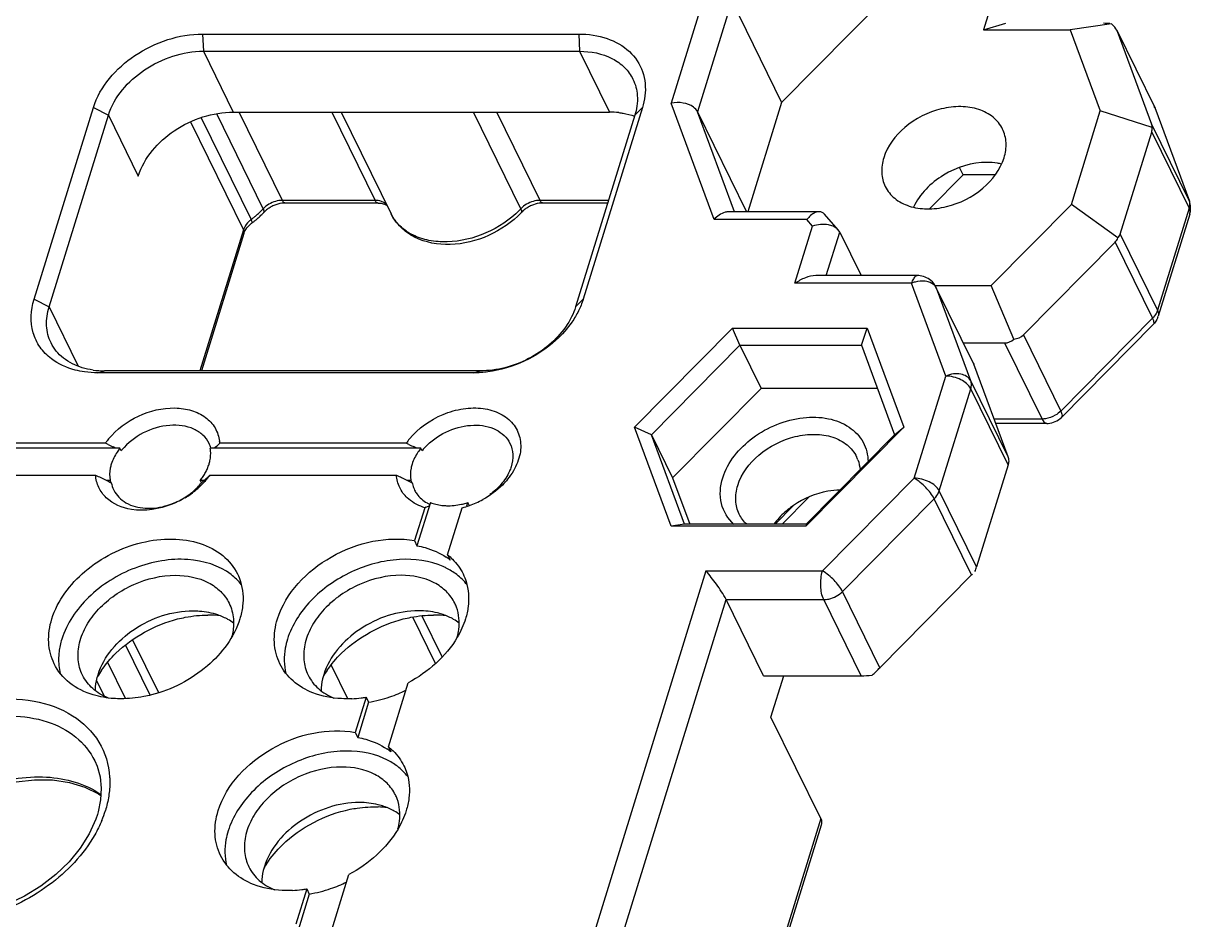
# Model space of a CAD drawing. Header units: millimetres. Extents: x 0 to 297, y 0 to 210.
# Drawn here: x 257.01 to 266.54, y 170.57 to 177.9 of the extents above; entities that cross this region are included whole.
import ezdxf

# ---------------------------------------------------------------- set-up
doc = ezdxf.new("R2010")
doc.units = ezdxf.units.MM
doc.header["$LTSCALE"] = 16.335
doc.layers.add('3_ALL_AXES', color=7, linetype='CONTINUOUS')
doc.layers.add('7_ALL_FEATURES', color=7, linetype='CONTINUOUS')

msp = doc.modelspace()

# ---------------------------------------------------------------- linework, layer by layer
at = {"layer": '3_ALL_AXES', "color": 7, "linetype": 'Continuous'}
for p, q in [((259.60049, 177.17097), (260.00874, 176.33905)), ((260.25891, 173.05521), (260.4241, 172.71859)), ((257.89826, 172.86058), (258.11033, 172.42843))]:
    msp.add_line(p, q, dxfattribs=at)
for centre, radius, start, end in [((263.69229, 173.37239), 0.70827, 124.310584, 127.640659), ((260.19218, 172.91537), 0.59364, 63.429159, 66.052636), ((260.21715, 173.0056), 0.34637, 20.307006, 26.174518), ((258.46527, 172.66115), 0.42235, 52.62403, 59.98634), ((260.3074, 172.66115), 0.42235, 52.62403, 59.98634), ((259.70805, 171.34872), 0.59364, 63.429159, 66.052636), ((259.73302, 171.43895), 0.34637, 20.307006, 26.174518), ((259.87325, 170.65876), 0.83616, 82.949894, 87.914349), ((259.82326, 171.0945), 0.42235, 52.62403, 59.98634), ((259.67421, 170.57833), 0.81816, 146.392489, 149.555553)]:
    msp.add_arc(centre, radius, start, end, dxfattribs=at)
for points, knots in [([(265.00012, 177.03296), (264.98202, 177.06985), (264.92593, 177.13851), (264.80336, 177.20117), (264.6555, 177.22273), (264.44117, 177.19595), (264.19612, 177.07328), (264.05986, 176.89432), (264.0301, 176.79801)], [0, 0, 0, 0, 0.1026322, 0.2135282, 0.3365409, 0.470446, 0.7481745, 1, 1, 1, 1]), ([(265.01256, 176.79801), (265.02476, 176.83748), (265.03693, 176.91832), (265.0171, 176.99834), (265.00012, 177.03296)], [0, 0, 0, 0, 0.5172272, 1, 1, 1, 1]), ([(264.0301, 176.79801), (264.0179, 176.75854), (264.00573, 176.6777), (264.02556, 176.59767), (264.04254, 176.56305)], [0, 0, 0, 0, 0.5172272, 1, 1, 1, 1]), ([(264.04254, 176.56305), (264.06063, 176.52617), (264.11673, 176.4575), (264.2393, 176.39485), (264.38716, 176.37329), (264.60149, 176.40006), (264.84654, 176.52274), (264.9828, 176.7017), (265.01256, 176.79801)], [0, 0, 0, 0, 0.1026322, 0.2135282, 0.3365409, 0.470446, 0.7481745, 1, 1, 1, 1]), ([(263.67094, 174.08235), (263.63849, 174.08173), (263.50515, 174.0682), (263.37668, 174.01451), (263.29305, 173.95742)], [0, 0, 0, 0, 0.2427356, 1, 1, 1, 1]), ([(263.25974, 173.93324), (263.24745, 173.92376), (263.20083, 173.88523), (263.15932, 173.84036), (263.13296, 173.80396)], [0, 0, 0, 0, 0.2568065, 1, 1, 1, 1]), ([(257.23851, 173.03046), (257.28501, 173.18093), (257.49792, 173.46056), (257.88079, 173.65226), (258.21569, 173.69412), (258.44672, 173.66042), (258.63828, 173.56255), (258.72589, 173.45521), (258.75417, 173.39758)], [0, 0, 0, 0, 0.2518058, 0.5295383, 0.6634467, 0.7864616, 0.8973577, 1, 1, 1, 1]), ([(258.70176, 173.3928), (258.60276, 173.46842), (258.40136, 173.52813), (258.13087, 173.51178), (257.91478, 173.45293), (257.71168, 173.35092), (257.48549, 173.17541), (257.35972, 172.99371), (257.31986, 172.8647)], [0, 0, 0, 0, 0.2239052, 0.3517985, 0.4863583, 0.623162, 0.757313, 1, 1, 1, 1]), ([(260.43313, 173.45791), (260.32328, 173.50672), (260.0588, 173.54072), (259.67443, 173.4348), (259.34511, 173.20668), (259.19807, 172.9815), (259.16198, 172.8647)], [0, 0, 0, 0, 0.234148, 0.4971783, 0.7618829, 1, 1, 1, 1]), ([(257.48893, 172.57101), (257.46967, 172.61021), (257.44562, 172.69952), (257.45933, 172.84186), (257.51862, 172.98373), (257.65408, 173.16334), (257.89806, 173.33163), (258.13276, 173.38692), (258.24879, 173.38692)], [0, 0, 0, 0, 0.1017788, 0.2097309, 0.3275175, 0.4555166, 0.7296526, 1, 1, 1, 1]), ([(258.24879, 173.38692), (258.34055, 173.38692), (258.47811, 173.3609), (258.62033, 173.26001), (258.66859, 173.19356), (258.68588, 173.15839)], [0, 0, 0, 0, 0.5332389, 0.7722667, 1, 1, 1, 1]), ([(258.75417, 173.39758), (258.76385, 173.37787), (258.79735, 173.29435), (258.80393, 173.2011), (258.79582, 173.13381)], [0, 0, 0, 0, 0.2447347, 1, 1, 1, 1]), ([(260.09091, 173.38692), (259.97488, 173.38692), (259.74018, 173.33163), (259.49621, 173.16334), (259.36074, 172.98373), (259.30146, 172.84186), (259.28774, 172.69952), (259.31179, 172.61021), (259.33106, 172.57101)], [0, 0, 0, 0, 0.2703474, 0.5444834, 0.6724825, 0.7902691, 0.8982212, 1, 1, 1, 1]), ([(260.528, 173.15839), (260.51072, 173.19356), (260.46245, 173.26001), (260.32024, 173.3609), (260.18267, 173.38692), (260.09091, 173.38692)], [0, 0, 0, 0, 0.2277333, 0.4667611, 1, 1, 1, 1]), ([(257.61575, 172.57462), (257.6622, 172.72493), (257.89591, 172.98958), (258.22275, 173.09683), (258.39114, 173.09683)], [0, 0, 0, 0, 0.4830228, 1, 1, 1, 1]), ([(258.39114, 173.09683), (258.40873, 173.09683), (258.47642, 173.09431), (258.54396, 173.08156), (258.59142, 173.06534)], [0, 0, 0, 0, 0.2596445, 1, 1, 1, 1]), ([(260.23326, 173.09683), (260.06488, 173.09683), (259.73803, 172.98958), (259.50432, 172.72493), (259.45787, 172.57462)], [0, 0, 0, 0, 0.5169772, 1, 1, 1, 1]), ([(260.43354, 173.06534), (260.41812, 173.07061), (260.35298, 173.08949), (260.28471, 173.09683), (260.23326, 173.09683)], [0, 0, 0, 0, 0.2405947, 1, 1, 1, 1]), ([(260.54828, 172.88099), (260.554, 172.90197), (260.57059, 172.98264), (260.56303, 173.06896), (260.54199, 173.12581)], [0, 0, 0, 0, 0.2640156, 1, 1, 1, 1]), ([(257.25795, 172.66334), (257.23141, 172.71742), (257.2004, 172.84246), (257.21945, 172.96877), (257.23851, 173.03046)], [0, 0, 0, 0, 0.4826445, 1, 1, 1, 1]), ([(258.77361, 173.03046), (258.72771, 172.88193), (258.51909, 172.60518), (258.21773, 172.45198), (258.0514, 172.40964)], [0, 0, 0, 0, 0.4752822, 1, 1, 1, 1]), ([(258.7209, 173.03037), (258.72193, 173.01825), (258.72379, 172.96812), (258.71618, 172.91781), (258.70621, 172.88119)], [0, 0, 0, 0, 0.242712, 1, 1, 1, 1]), ([(259.16198, 172.8647), (259.15465, 172.84099), (259.13204, 172.74932), (259.13291, 172.65108), (259.14993, 172.58359)], [0, 0, 0, 0, 0.2628403, 1, 1, 1, 1]), ([(257.29765, 172.76136), (257.29583, 172.74631), (257.29118, 172.68758), (257.29682, 172.62792), (257.30734, 172.58546)], [0, 0, 0, 0, 0.2572876, 1, 1, 1, 1]), ([(257.57703, 172.40964), (257.50784, 172.43054), (257.37943, 172.49257), (257.28728, 172.60357), (257.25795, 172.66334)], [0, 0, 0, 0, 0.5204977, 1, 1, 1, 1]), ([(257.70066, 172.38329), (257.65469, 172.40177), (257.57002, 172.45131), (257.50941, 172.52936), (257.48893, 172.57101)], [0, 0, 0, 0, 0.5163089, 1, 1, 1, 1]), ([(257.59488, 172.44361), (257.59492, 172.45439), (257.59687, 172.49868), (257.60584, 172.54257), (257.61575, 172.57462)], [0, 0, 0, 0, 0.2430927, 1, 1, 1, 1]), ([(259.33106, 172.57101), (259.35141, 172.52961), (259.41151, 172.45201), (259.49546, 172.40252), (259.54105, 172.38399)], [0, 0, 0, 0, 0.4838609, 1, 1, 1, 1]), ([(259.45787, 172.57462), (259.45449, 172.5637), (259.44282, 172.52095), (259.43713, 172.47649), (259.437, 172.44361)], [0, 0, 0, 0, 0.2579413, 1, 1, 1, 1]), ([(257.80434, 172.37769), (257.78447, 172.37769), (257.70784, 172.38024), (257.63139, 172.39322), (257.57703, 172.40964)], [0, 0, 0, 0, 0.259256, 1, 1, 1, 1]), ([(258.0514, 172.40964), (258.03078, 172.40439), (257.94962, 172.38626), (257.86622, 172.37769), (257.80434, 172.37769)], [0, 0, 0, 0, 0.2558791, 1, 1, 1, 1]), ([(259.949, 171.89125), (259.83915, 171.94006), (259.57467, 171.97407), (259.1903, 171.86814), (258.86097, 171.64002), (258.71394, 171.41484), (258.67785, 171.29805)], [0, 0, 0, 0, 0.234148, 0.4971783, 0.7618829, 1, 1, 1, 1]), ([(259.60677, 171.82026), (259.49075, 171.82026), (259.25605, 171.76497), (259.01207, 171.59668), (258.8766, 171.41707), (258.81732, 171.27521), (258.80361, 171.13287), (258.82766, 171.04356), (258.84692, 171.00436)], [0, 0, 0, 0, 0.2703474, 0.5444834, 0.6724825, 0.7902691, 0.8982212, 1, 1, 1, 1]), ([(260.04387, 171.59173), (260.02658, 171.6269), (259.97832, 171.69336), (259.8361, 171.79425), (259.69854, 171.82026), (259.60677, 171.82026)], [0, 0, 0, 0, 0.2277333, 0.4667611, 1, 1, 1, 1]), ([(260.06415, 171.31434), (260.06987, 171.33532), (260.08646, 171.41598), (260.07889, 171.5023), (260.05786, 171.55915)], [0, 0, 0, 0, 0.2640156, 1, 1, 1, 1]), ([(259.74913, 171.53018), (259.58074, 171.53018), (259.2539, 171.42293), (259.02019, 171.15827), (258.97374, 171.00796)], [0, 0, 0, 0, 0.5169772, 1, 1, 1, 1]), ([(258.99281, 171.03118), (259.02948, 171.08638), (259.20802, 171.2971), (259.47008, 171.433), (259.6745, 171.47463)], [0, 0, 0, 0, 0.241098, 1, 1, 1, 1]), ([(259.6745, 171.47463), (259.69377, 171.47855), (259.7694, 171.49179), (259.84661, 171.49648), (259.90368, 171.49437)], [0, 0, 0, 0, 0.2561821, 1, 1, 1, 1]), ([(259.94941, 171.49869), (259.93398, 171.50396), (259.86885, 171.52283), (259.80058, 171.53018), (259.74913, 171.53018)], [0, 0, 0, 0, 0.2405947, 1, 1, 1, 1]), ([(258.67785, 171.29805), (258.67052, 171.27433), (258.6479, 171.18267), (258.64878, 171.08443), (258.6658, 171.01693)], [0, 0, 0, 0, 0.2628403, 1, 1, 1, 1]), ([(258.84692, 171.00436), (258.86727, 170.96296), (258.92738, 170.88536), (259.01132, 170.83586), (259.05691, 170.81734)], [0, 0, 0, 0, 0.4838609, 1, 1, 1, 1]), ([(258.97374, 171.00796), (258.97036, 170.99704), (258.95869, 170.9543), (258.953, 170.90984), (258.95287, 170.87696)], [0, 0, 0, 0, 0.2579413, 1, 1, 1, 1])]:
    msp.add_open_spline(points, degree=3, knots=knots, dxfattribs=at)
for points in [[(260.54388, 173.3928), (260.51701, 173.41333), (260.48795, 173.43118), (260.45771, 173.44631)], [(258.7861, 173.31013), (258.76172, 173.34104), (258.73304, 173.36891), (258.70176, 173.3928)], [(260.62874, 173.30948), (260.60424, 173.34065), (260.57538, 173.36874), (260.54388, 173.3928)], [(258.68588, 173.15839), (258.7054, 173.11868), (258.71718, 173.07445), (258.7209, 173.03037)], [(258.59142, 173.06534), (258.62088, 173.05527), (258.64959, 173.04247), (258.67654, 173.02687)], [(258.79582, 173.13381), (258.79161, 173.09882), (258.78402, 173.06413), (258.77361, 173.03046)], [(260.51866, 173.02687), (260.49171, 173.04247), (260.463, 173.05527), (260.43354, 173.06534)], [(257.31986, 172.8647), (257.30945, 172.83104), (257.30186, 172.79634), (257.29765, 172.76136)], [(260.05975, 171.82615), (260.03288, 171.84667), (260.00382, 171.86453), (259.97358, 171.87966)], [(260.14461, 171.74283), (260.12011, 171.77399), (260.09125, 171.80209), (260.05975, 171.82615)], [(260.03453, 171.46021), (260.00758, 171.47581), (259.97887, 171.48862), (259.94941, 171.49869)]]:
    msp.add_open_spline(points, degree=3, dxfattribs=at)
at = {"layer": '7_ALL_FEATURES', "color": 7, "linetype": 'Continuous'}
for p, q in [((262.59526, 178.21766), (262.29413, 177.24319)), ((264.96512, 178.23411), (264.84408, 177.84244)), ((262.7888, 178.07908), (262.50929, 177.17457)), ((262.7888, 178.07908), (263.19552, 177.25026)), ((263.19552, 177.25026), (264.03848, 178.10355)), ((264.84408, 177.84244), (265.02645, 177.89635)), ((264.84408, 177.84244), (265.55312, 177.84244)), ((265.88865, 177.89274), (265.55312, 177.84244)), ((265.55312, 177.84244), (265.79801, 177.1803)), ((265.93689, 177.83107), (265.93325, 177.8395)), ((265.93326, 177.8395), (266.24193, 177.20946)), ((265.93689, 177.83107), (266.21712, 177.07335)), ((258.4695, 177.80876), (261.5397, 177.80876)), ((258.4695, 177.80876), (258.4758, 177.66826)), ((261.5397, 177.80876), (261.546, 177.66826)), ((258.4758, 177.66826), (261.546, 177.66826)), ((258.4758, 177.66826), (258.71983, 177.17097)), ((261.546, 177.66826), (261.79004, 177.17097)), ((257.09364, 175.64155), (257.57777, 177.20821)), ((257.57777, 177.20821), (257.70038, 177.14604)), ((258.96512, 176.38208), (258.58443, 177.15786)), ((258.71983, 177.17097), (261.79004, 177.17097)), ((259.12077, 176.44997), (258.76696, 177.17097)), ((259.52358, 177.17097), (259.8774, 176.44997)), ((261.06845, 176.38208), (260.68131, 177.17097)), ((261.22409, 176.44997), (260.87028, 177.17097)), ((262.06027, 177.20821), (261.57613, 175.64155)), ((262.06027, 177.20821), (261.99866, 177.14604)), ((262.64506, 176.29432), (262.29413, 177.24319)), ((262.50929, 177.17457), (262.9103, 176.35739)), ((262.81152, 176.35739), (262.50929, 177.17457)), ((263.19552, 177.25026), (262.9196, 176.35739)), ((265.56173, 176.41572), (265.79801, 177.1803)), ((266.221, 177.0454), (265.79801, 177.1803)), ((266.23844, 177.21761), (266.24513, 177.202)), ((266.24193, 177.20946), (266.52537, 176.44428)), ((257.21625, 175.57939), (257.70038, 177.14604)), ((257.70038, 177.14604), (257.94441, 176.64876)), ((258.36974, 177.09064), (258.80263, 176.2085)), ((258.45731, 177.12554), (258.86569, 176.29335)), ((261.99866, 177.14604), (261.51453, 175.57939)), ((266.21712, 177.07335), (266.52217, 176.45174)), ((265.95963, 176.17353), (266.21752, 177.00808)), ((266.21752, 177.00808), (266.52256, 176.38647)), ((264.67799, 176.65886), (264.64926, 176.71741)), ((264.67799, 176.65886), (264.40369, 176.38119)), ((264.94111, 176.65886), (264.67799, 176.65886)), ((259.8774, 176.44997), (259.12077, 176.44997)), ((259.9016, 176.42831), (259.14498, 176.42831)), ((261.78356, 176.44997), (261.22409, 176.44997)), ((261.77687, 176.42831), (261.2483, 176.42831)), ((265.56173, 176.41572), (264.90761, 175.75357)), ((265.94222, 176.14327), (265.56173, 176.41572)), ((266.52217, 176.45174), (266.52537, 176.44428)), ((263.50353, 176.35739), (262.76532, 176.35739)), ((263.65916, 176.20817), (263.54704, 176.33753)), ((266.52256, 176.38647), (266.26467, 175.55192)), ((266.52829, 176.33726), (266.27039, 175.50272)), ((258.80263, 176.2085), (258.44684, 175.05717)), ((263.40288, 176.29432), (262.64506, 176.29432)), ((263.30509, 175.77211), (263.44976, 176.24025)), ((263.44976, 176.24025), (263.40288, 176.29432)), ((263.67082, 176.19072), (263.65916, 176.20816)), ((258.80607, 176.17897), (258.4594, 175.05717)), ((263.56094, 175.83517), (263.67082, 176.19072)), ((263.67082, 176.19072), (263.8453, 175.83517)), ((265.95963, 176.17353), (266.26467, 175.55192)), ((265.91889, 176.10826), (265.17034, 175.35054)), ((265.91889, 176.10826), (266.22393, 175.48665)), ((264.3071, 175.83517), (263.47618, 175.83517)), ((264.3071, 175.83517), (264.30675, 175.83517)), ((264.25626, 175.77211), (263.30509, 175.77211)), ((264.5365, 175.01439), (264.25626, 175.77211)), ((264.45672, 175.75357), (264.90761, 175.75357)), ((264.76526, 175.11217), (264.45672, 175.74193)), ((264.46022, 175.73378), (264.45672, 175.74193)), ((264.74046, 174.97606), (264.46022, 175.73378)), ((265.09258, 175.31663), (264.90761, 175.75357)), ((257.09364, 175.64155), (257.21625, 175.57939)), ((261.57613, 175.64155), (261.51453, 175.57939)), ((257.21625, 175.57939), (257.45345, 175.09602)), ((266.22393, 175.48665), (265.47539, 174.72893)), ((261.9965, 174.59712), (262.79614, 175.40655)), ((262.79614, 175.40655), (263.89514, 175.40655)), ((262.85561, 175.26606), (262.79614, 175.40655)), ((263.84826, 175.26606), (263.89514, 175.40655)), ((263.89514, 175.40655), (264.1945, 174.59712)), ((265.17034, 175.35054), (265.47539, 174.72893)), ((266.22972, 175.43479), (265.48118, 174.67707)), ((262.13336, 174.53496), (262.85561, 175.26606)), ((262.85561, 175.26606), (263.84826, 175.26606)), ((262.85561, 175.26606), (263.02847, 174.91381)), ((263.84826, 175.26606), (264.11865, 174.53496)), ((264.68082, 175.28526), (265.01723, 175.28526)), ((265.01723, 175.28526), (265.32227, 174.66365)), ((264.7619, 175.12003), (264.76526, 175.11217)), ((265.0455, 174.35445), (264.76526, 175.11217)), ((257.6142, 175.041), (257.66891, 175.05717)), ((260.6844, 175.041), (257.6142, 175.041)), ((260.73911, 175.05717), (257.66891, 175.05717)), ((260.6844, 175.041), (260.73911, 175.05717)), ((264.27861, 174.17984), (264.5365, 175.01439)), ((265.0455, 174.35445), (264.74046, 174.97606)), ((263.02847, 174.91381), (262.30622, 174.18271)), ((263.97853, 174.91381), (263.02847, 174.91381)), ((264.48296, 174.07624), (264.74085, 174.91079)), ((265.04589, 174.28918), (264.74085, 174.91079)), ((262.13336, 174.53496), (261.9965, 174.59712)), ((262.29586, 173.78768), (261.9965, 174.59712)), ((264.1945, 174.59712), (263.39487, 173.78768)), ((264.11865, 174.53496), (264.1945, 174.59712)), ((265.32227, 174.66365), (264.93114, 174.66365)), ((265.36261, 174.62754), (264.9445, 174.62754)), ((262.13336, 174.53496), (262.30622, 174.18271)), ((262.40375, 173.80385), (262.13336, 174.53496)), ((264.11865, 174.53496), (263.3964, 173.80385)), ((257.79474, 174.42512), (253.61927, 174.42512)), ((257.6762, 174.46656), (253.69714, 174.46656)), ((257.6981, 174.4559), (257.6762, 174.46656)), ((257.7617, 174.42512), (257.74085, 174.43518)), ((257.80491, 174.40441), (257.79474, 174.42512)), ((260.25091, 174.42512), (258.53159, 174.42512)), ((260.13236, 174.46656), (258.60946, 174.46656)), ((260.1542, 174.45593), (260.13236, 174.46656)), ((260.21785, 174.42512), (260.19694, 174.43521)), ((260.26107, 174.4044), (260.25091, 174.42512)), ((253.61645, 174.20545), (257.59551, 174.20545)), ((258.51734, 174.19479), (258.52877, 174.20545)), ((258.52877, 174.20545), (260.05167, 174.20545)), ((265.04589, 174.28918), (264.788, 173.45463)), ((257.68099, 174.16401), (257.71405, 174.16401)), ((257.72422, 174.14329), (257.71405, 174.16401)), ((258.4509, 174.16401), (258.48395, 174.16401)), ((258.46107, 174.1433), (258.4509, 174.16401)), ((258.47817, 174.15875), (258.48395, 174.16401)), ((260.13717, 174.16401), (260.17022, 174.16401)), ((260.18038, 174.14329), (260.17022, 174.16401)), ((262.30622, 174.18271), (262.44633, 173.80385)), ((263.53006, 173.42213), (264.27861, 174.17984)), ((263.42105, 174.02713), (263.20047, 173.80385)), ((264.788, 173.45463), (264.48296, 174.07624)), ((260.2825, 173.93916), (260.19934, 173.67005)), ((260.32865, 173.98124), (260.21968, 173.62861)), ((260.29201, 173.94263), (260.2825, 173.93916)), ((260.47009, 173.55268), (260.58952, 173.93916)), ((260.62698, 173.95312), (260.63567, 173.98124)), ((260.64584, 173.96052), (260.63567, 173.98124)), ((263.29397, 173.95622), (263.14344, 173.80385)), ((263.69368, 173.25325), (264.44222, 174.01097)), ((264.74726, 173.38936), (264.44222, 174.01097)), ((262.40375, 173.80385), (262.29586, 173.78768)), ((263.39487, 173.78768), (262.29586, 173.78768)), ((263.3964, 173.80385), (262.40375, 173.80385)), ((263.3964, 173.80385), (263.39487, 173.78768)), ((260.19934, 173.67005), (260.21968, 173.62861)), ((260.47009, 173.55268), (260.49043, 173.51124)), ((262.57889, 173.42213), (261.46596, 169.82068)), ((262.57889, 173.42213), (263.53006, 173.42213)), ((263.99872, 172.63164), (264.74726, 173.38936)), ((263.99872, 172.63164), (263.69368, 173.25325)), ((261.6536, 169.663), (262.7429, 173.18797)), ((262.7429, 173.18797), (263.54056, 173.18797)), ((263.04794, 172.56636), (262.7429, 173.18797)), ((263.8456, 172.56636), (263.54056, 173.18797)), ((260.3714, 172.66658), (260.18591, 173.04457)), ((258.04219, 172.40788), (257.84128, 172.81729)), ((257.84032, 172.38009), (257.69532, 172.67556)), ((259.51807, 172.65128), (259.65155, 172.37928)), ((257.66525, 172.40148), (257.6053, 172.52364)), ((259.98596, 171.98603), (260.14734, 172.50824)), ((263.04794, 172.56636), (263.8456, 172.56636)), ((263.10928, 172.2286), (263.21365, 172.56636)), ((259.80405, 172.39088), (259.71521, 172.10339)), ((259.82439, 172.34944), (259.73555, 172.06195)), ((259.80405, 172.39088), (259.82439, 172.34944)), ((263.516, 171.39979), (263.10928, 172.2286)), ((259.71521, 172.10339), (259.73555, 172.06195)), ((259.98596, 171.98603), (260.0063, 171.94459)), ((257.58895, 171.87156), (257.58925, 171.87095)), ((257.63697, 171.55149), (257.61678, 171.45294)), ((257.61936, 171.60203), (257.63896, 171.58745)), ((257.61678, 171.45294), (257.6104, 171.43117)), ((257.61039, 171.43111), (257.59837, 171.39526)), ((263.516, 171.39979), (262.61879, 168.49643)), ((263.51972, 171.34409), (262.63972, 168.49643)), ((259.50183, 170.41937), (259.66321, 170.94159)), ((259.31992, 170.82422), (259.23108, 170.53674)), ((259.34025, 170.78278), (259.25141, 170.4953)), ((259.31992, 170.82422), (259.34025, 170.78278))]:
    msp.add_line(p, q, dxfattribs=at)
for points in [[(257.58925, 171.87095), (257.60843, 171.82648), (257.63272, 171.73954), (257.64228, 171.64746), (257.63697, 171.55149)], [(255.90889, 170.91207), (255.96356, 171.03326), (256.03842, 171.15171), (256.13184, 171.26467), (256.24176, 171.36956), (256.36579, 171.46402), (256.50127, 171.54596), (256.6453, 171.61356), (256.79483, 171.66529), (256.94662, 171.69996), (257.09734, 171.71669), (257.24345, 171.715), (257.38153, 171.69486), (257.50792, 171.6568), (257.61936, 171.60203)], [(257.59837, 171.39526), (257.54462, 171.27534), (257.47107, 171.15803), (257.37926, 171.04599), (257.2712, 170.94175), (257.14918, 170.8476), (257.01579, 170.7656), (256.8738, 170.69752), (256.72619, 170.64488), (256.57608, 170.60885), (256.42671, 170.59031), (256.28147, 170.58977), (256.14366, 170.60729), (256.01681, 170.64244), (255.9041, 170.69417), (255.80797, 170.76111), (255.73043, 170.84154), (255.67383, 170.93165)]]:
    msp.add_lwpolyline(points, dxfattribs=at)
for centre, radius, start, end in [((261.79062, 176.48687), 0.6841, 83.465544, 90.048902), ((264.88361, 176.28268), 0.47667, 76.902992, 81.084251), ((259.15762, 176.16206), 0.26768, 113.497421, 120.935779), ((261.26095, 176.16206), 0.26768, 113.497421, 120.935779), ((266.40606, 176.42255), 0.12196, 342.793528, 348.315684), ((266.36857, 176.38656), 0.16716, 342.826067, 20.224579), ((258.33744, 176.9878), 0.87253, 307.259331, 308.73984), ((258.34525, 176.97808), 0.86006, 308.739421, 310.234087), ((258.36961, 176.95007), 0.82295, 310.198762, 316.355275), ((258.38096, 176.91233), 0.81272, 310.231084, 313.272256), ((258.39937, 176.8928), 0.78587, 313.271166, 316.387254), ((259.12979, 176.19667), 0.22314, 131.584925, 136.341075), ((259.14495, 176.17983), 0.2458, 128.444934, 131.622611), ((259.15364, 176.16885), 0.2598, 120.951642, 128.440089), ((260.49785, 176.92557), 0.78801, 315.030264, 316.394074), ((261.23311, 176.19667), 0.22314, 131.584925, 136.341075), ((261.24827, 176.17983), 0.2458, 128.444934, 131.622611), ((261.25696, 176.16885), 0.2598, 120.951642, 128.440089), ((266.4754, 176.35357), 0.05534, 342.860907, 352.911897), ((259.01889, 176.07138), 0.24279, 127.239661, 132.330352), ((258.36123, 176.93607), 0.84358, 307.260412, 308.124389), ((258.36413, 176.93237), 0.83888, 308.124579, 308.742687), ((258.36904, 176.92628), 0.83106, 308.741205, 310.236932), ((264.30688, 175.66551), 0.16962, 87.067148, 90.0445), ((264.35061, 175.55097), 0.24042, 105.322816, 113.085055), ((266.08548, 175.62349), 0.19466, 315.332687, 319.37619), ((266.11085, 175.55205), 0.167, 339.315723, 342.827966), ((257.6681, 175.73334), 0.67617, 262.077284, 270.0689), ((265.3625, 174.79579), 0.16824, 270.030591, 272.979684), ((258.15106, 174.13477), 0.57931, 140.832647, 142.900215), ((260.60751, 174.13463), 0.57963, 140.884571, 142.942455), ((258.12994, 174.15071), 0.55285, 142.898196, 145.158404), ((266.5125, 192.58551), 20.15878, 244.071518, 244.206537), ((258.17397, 174.10952), 0.4724, 140.379283, 141.374794), ((258.31748, 174.36445), 0.22777, 15.629981, 26.119751), ((258.29256, 174.38197), 0.24289, 5.107854, 10.233001), ((255.19095, 178.11792), 5.00187, 312.414547, 313.113683), ((258.3111, 174.44337), 0.29926, 4.444386, 7.465446), ((260.58697, 174.15012), 0.55389, 142.94073, 145.158933), ((268.44137, 191.49495), 18.94744, 244.063379, 244.207015), ((260.65354, 174.08995), 0.5029, 134.198276, 141.297818), ((263.5576, 174.23262), 0.27907, 20.282924, 26.124974), ((265.86368, 191.15147), 18.85551, 243.991677, 244.280339), ((258.12385, 174.42963), 0.42118, 326.147847, 331.254962), ((258.15618, 174.41187), 0.38429, 331.258046, 336.764226), ((258.18927, 174.39773), 0.34831, 336.753713, 342.771004), ((268.31987, 191.15389), 18.85769, 243.994847, 244.283508), ((263.5851, 186.42492), 13.60839, 244.287384, 244.489237), ((257.95168, 174.18445), 0.23115, 190.257635, 206.04796), ((257.98887, 174.59596), 0.66699, 308.601752, 316.387894), ((258.09313, 174.45014), 0.45812, 321.348693, 326.156963), ((256.099, 176.7752), 3.53642, 311.907159, 312.280535), ((255.16032, 177.80311), 4.92844, 312.405817, 312.933758), ((266.04302, 186.4283), 13.61219, 244.286893, 244.488618), ((260.40886, 174.18457), 0.23217, 190.239415, 200.376533), ((257.95959, 174.63275), 0.71402, 301.018876, 308.595985), ((260.40441, 174.18305), 0.22747, 200.408611, 206.105929), ((259.61213, 175.79576), 1.97391, 290.147178, 291.013757), ((260.44871, 174.23932), 0.29965, 240.555005, 244.964756), ((260.46815, 174.3513), 0.39586, 256.262746, 263.372635), ((260.46266, 174.52197), 0.56773, 282.146617, 286.157185), ((260.4122, 174.62648), 0.70983, 284.466715, 289.316376), ((260.46064, 174.52923), 0.57527, 286.149114, 287.713084), ((260.40245, 174.65493), 0.7399, 289.299897, 298.602151), ((260.17323, 173.11163), 0.5102, 51.558105, 56.044914), ((258.51368, 172.20918), 0.85245, 83.122687, 90.057312), ((260.3558, 172.20918), 0.85245, 83.122687, 90.057312), ((258.32289, 172.14097), 0.82592, 145.349444, 149.623426), ((260.16501, 172.14097), 0.82592, 145.349444, 149.623426), ((259.64597, 173.42315), 1.08843, 279.434724, 288.919472), ((259.62737, 173.48001), 1.14825, 288.877264, 295.912381), ((259.64376, 173.3529), 0.97524, 272.52774, 277.043176), ((259.63976, 173.38764), 1.01021, 277.026729, 279.359512), ((259.68909, 171.54498), 0.5102, 51.558105, 56.044914), ((256.78591, 171.73937), 0.93124, 337.58084, 342.788209), ((259.14324, 171.91336), 1.14825, 288.877264, 295.912381), ((259.15963, 171.78624), 0.97524, 272.52774, 277.043176), ((259.15563, 171.82099), 1.01021, 277.026729, 279.359512), ((259.16183, 171.85649), 1.08843, 279.434724, 288.919472)]:
    msp.add_arc(centre, radius, start, end, dxfattribs=at)
for centre, major_axis, ratio, start_param, end_param in [((265.73293, 177.8694), (0.17854, 0.014), 0.1290048, 0.6339185, 1.0246877), ((265.73293, 177.8694), (0.20538, -0.07632), 0.446952, 6.7236844, 7.1735969), ((266.01317, 177.11168), (0.20538, -0.07632), 0.446952, 0.1050135, 0.3668129), ((266.01317, 177.11168), (0.19593, -0.1221), 0.5789833, 0.1513575, 0.4131569), ((265.75527, 176.27714), (-0.16051, 0.1719), 0.6754745, -3.1143294, -2.8525301), ((265.75527, 176.27714), (0.19593, -0.1221), 0.5789833, -0.1104419, 0.1513575), ((265.00673, 175.51942), (-0.16051, 0.1719), 0.6754745, -3.6379282, -3.1143294), ((265.00673, 175.51942), (-0.01833, 0.23385), 0.6532929, -3.192769, -2.6691702), ((264.94322, 174.18557), (0.07468, 0.20097), 0.4052083, -0.7022984, -0.440499), ((264.94322, 174.18557), (0.10268, 0.16476), 0.2447473, -0.7486425, -0.4868431), ((264.68533, 173.35103), (0.10268, 0.16476), 0.2447473, -1.0104419, -0.7486425), ((264.68533, 173.35103), (0.12727, 0.11883), 0.0897637, -1.1481469, -1.0832109), ((263.93679, 172.59331), (0.12727, 0.11883), 0.0897637, -1.6717457, -1.1481469), ((263.93679, 172.59331), (0.17854, 0.014), 0.1290048, -2.1169049, -1.5933062)]:
    msp.add_ellipse(centre, major_axis=major_axis, ratio=ratio, start_param=start_param, end_param=end_param, dxfattribs=at)
for points, knots in [([(257.57777, 177.20821), (257.63119, 177.38107), (257.8364, 177.61135), (258.17654, 177.77458), (258.37349, 177.80876), (258.4695, 177.80876)], [0, 0, 0, 0, 0.4803697, 0.7450759, 1, 1, 1, 1]), ([(261.5397, 177.80876), (261.61823, 177.80876), (261.76836, 177.78789), (261.96046, 177.68099), (262.07754, 177.50659), (262.08868, 177.36951), (262.0807, 177.30324)], [0, 0, 0, 0, 0.2801917, 0.5300023, 0.7618438, 1, 1, 1, 1]), ([(257.70038, 177.14604), (257.74683, 177.29636), (257.98057, 177.56099), (258.30741, 177.66826), (258.4758, 177.66826)], [0, 0, 0, 0, 0.4830204, 1, 1, 1, 1]), ([(261.546, 177.66826), (261.63776, 177.66826), (261.77535, 177.64227), (261.91751, 177.54133), (261.96585, 177.47492), (261.98311, 177.43974)], [0, 0, 0, 0, 0.5332207, 0.7722679, 1, 1, 1, 1]), ([(257.94441, 176.64876), (257.99086, 176.79907), (258.16928, 176.99936), (258.46509, 177.14124), (258.63635, 177.17097), (258.71983, 177.17097)], [0, 0, 0, 0, 0.4803701, 0.7450909, 1, 1, 1, 1]), ([(261.86847, 177.16653), (261.87965, 177.16524), (261.92299, 177.1591), (261.9657, 177.14829), (261.99633, 177.13738)], [0, 0, 0, 0, 0.2572239, 1, 1, 1, 1]), ([(262.50929, 177.17457), (262.50198, 177.18945), (262.46843, 177.2248), (262.39061, 177.25145), (262.32627, 177.25003), (262.29413, 177.24319)], [0, 0, 0, 0, 0.2083844, 0.5868857, 1, 1, 1, 1]), ([(264.87413, 176.75992), (264.75023, 176.75992), (264.50655, 176.68534), (264.32373, 176.50299), (264.2741, 176.39499)], [0, 0, 0, 0, 0.5103771, 1, 1, 1, 1]), ([(259.14498, 176.42829), (259.14276, 176.42829), (259.13152, 176.43108), (259.12472, 176.44192), (259.12077, 176.44997)], [0, 0, 0, 0, 0.1983533, 1, 1, 1, 1]), ([(259.9016, 176.42829), (259.89939, 176.42829), (259.88814, 176.43108), (259.88135, 176.44192), (259.8774, 176.44997)], [0, 0, 0, 0, 0.1983533, 1, 1, 1, 1]), ([(259.9016, 176.42831), (259.90551, 176.42831), (259.91972, 176.42784), (259.93391, 176.42566), (259.94382, 176.42283)], [0, 0, 0, 0, 0.274855, 1, 1, 1, 1]), ([(259.96802, 176.41813), (259.96392, 176.42205), (259.94505, 176.43707), (259.9213, 176.4452), (259.90316, 176.44802)], [0, 0, 0, 0, 0.2358284, 1, 1, 1, 1]), ([(259.94382, 176.42283), (259.94736, 176.42181), (259.9589, 176.41791), (259.96987, 176.41187), (259.97626, 176.40623)], [0, 0, 0, 0, 0.3016677, 1, 1, 1, 1]), ([(261.2483, 176.42829), (261.24608, 176.42829), (261.23484, 176.43108), (261.22804, 176.44192), (261.22409, 176.44997)], [0, 0, 0, 0, 0.1983533, 1, 1, 1, 1]), ([(258.96836, 176.35071), (258.96969, 176.3521), (258.97445, 176.36252), (258.96908, 176.37402), (258.96512, 176.38208)], [0, 0, 0, 0, 0.1762726, 1, 1, 1, 1]), ([(261.07168, 176.35072), (260.99668, 176.27197), (260.8132, 176.14562), (260.5014, 176.06729), (260.24114, 176.1128), (260.08349, 176.22329), (260.02857, 176.29864), (260.00874, 176.33905)], [0, 0, 0, 0, 0.2677373, 0.533077, 0.7755988, 0.8891755, 1, 1, 1, 1]), ([(261.05535, 176.36866), (260.97778, 176.291), (260.79196, 176.16695), (260.52509, 176.10163), (260.31955, 176.1164), (260.18575, 176.15974), (260.07715, 176.23395), (260.02666, 176.30265), (260.00876, 176.33906)], [0, 0, 0, 0, 0.2761118, 0.5482086, 0.6742046, 0.7905106, 0.8979185, 1, 1, 1, 1]), ([(261.07169, 176.35071), (261.07301, 176.3521), (261.07777, 176.36252), (261.0724, 176.37402), (261.06845, 176.38208)], [0, 0, 0, 0, 0.1762726, 1, 1, 1, 1]), ([(262.76532, 176.35738), (262.75533, 176.35739), (262.70942, 176.34933), (262.67034, 176.31991), (262.64506, 176.29432)], [0, 0, 0, 0, 0.2173349, 1, 1, 1, 1]), ([(263.49383, 176.3567), (263.48593, 176.3556), (263.44984, 176.34449), (263.42113, 176.31725), (263.40288, 176.29432)], [0, 0, 0, 0, 0.2140654, 1, 1, 1, 1]), ([(258.80606, 176.17897), (258.80818, 176.18596), (258.80761, 176.19677), (258.80383, 176.20605), (258.80263, 176.2085)], [0, 0, 0, 0, 0.7278014, 1, 1, 1, 1]), ([(258.80607, 176.17897), (258.80785, 176.18475), (258.81893, 176.21193), (258.83825, 176.23524), (258.8554, 176.25087)], [0, 0, 0, 0, 0.2067119, 1, 1, 1, 1]), ([(258.86569, 176.29335), (258.85936, 176.28853), (258.83638, 176.269), (258.81754, 176.24413), (258.80845, 176.22386)], [0, 0, 0, 0, 0.263621, 1, 1, 1, 1]), ([(258.87198, 176.26466), (258.87453, 176.2666), (258.8725, 176.27929), (258.8687, 176.28722), (258.86569, 176.29335)], [0, 0, 0, 0, 0.3196014, 1, 1, 1, 1]), ([(263.6169, 176.23789), (263.60477, 176.24316), (263.55025, 176.25901), (263.49089, 176.25332), (263.44976, 176.24025)], [0, 0, 0, 0, 0.2346027, 1, 1, 1, 1]), ([(263.65913, 176.20816), (263.65646, 176.21124), (263.64425, 176.22356), (263.62903, 176.23262), (263.6169, 176.23789)], [0, 0, 0, 0, 0.2359319, 1, 1, 1, 1]), ([(263.47619, 175.8352), (263.44693, 175.83514), (263.38594, 175.81936), (263.33172, 175.79004), (263.30509, 175.77211)], [0, 0, 0, 0, 0.4768237, 1, 1, 1, 1]), ([(264.30675, 175.83517), (264.30174, 175.8351), (264.287, 175.82997), (264.26888, 175.80669), (264.26025, 175.78502), (264.25626, 175.77211)], [0, 0, 0, 0, 0.1769462, 0.5226159, 1, 1, 1, 1]), ([(264.39311, 175.78472), (264.38507, 175.78699), (264.35001, 175.79379), (264.31335, 175.79004), (264.28708, 175.78284)], [0, 0, 0, 0, 0.2346837, 1, 1, 1, 1]), ([(264.46022, 175.73378), (264.45728, 175.73978), (264.44145, 175.76392), (264.41419, 175.77876), (264.39311, 175.78472)], [0, 0, 0, 0, 0.2335661, 1, 1, 1, 1]), ([(257.23461, 175.15568), (257.19937, 175.1826), (257.13694, 175.24661), (257.05841, 175.41023), (257.06679, 175.55468), (257.09364, 175.64155)], [0, 0, 0, 0, 0.2482971, 0.4909265, 1, 1, 1, 1]), ([(257.2318, 175.28569), (257.21056, 175.32896), (257.18576, 175.42899), (257.201, 175.53004), (257.21625, 175.57939)], [0, 0, 0, 0, 0.4826446, 1, 1, 1, 1]), ([(266.26467, 175.55192), (266.26317, 175.54709), (266.25569, 175.52717), (266.24377, 175.50905), (266.23323, 175.49675)], [0, 0, 0, 0, 0.2378769, 1, 1, 1, 1]), ([(266.26467, 175.55192), (266.26669, 175.54781), (266.27304, 175.53237), (266.27398, 175.51434), (266.2704, 175.50274)], [0, 0, 0, 0, 0.2741645, 1, 1, 1, 1]), ([(261.48427, 175.45604), (261.44699, 175.40205), (261.2666, 175.19931), (261.00126, 175.07514), (260.7985, 175.0486)], [0, 0, 0, 0, 0.2428993, 1, 1, 1, 1]), ([(261.48171, 175.49774), (261.42424, 175.3817), (261.23018, 175.18054), (260.97282, 175.08118), (260.83712, 175.06363)], [0, 0, 0, 0, 0.4862278, 1, 1, 1, 1]), ([(266.22393, 175.48665), (266.22669, 175.48103), (266.23345, 175.46569), (266.23782, 175.44299), (266.22972, 175.43479)], [0, 0, 0, 0, 0.3520198, 1, 1, 1, 1]), ([(257.48712, 175.08272), (257.43175, 175.09941), (257.329, 175.14906), (257.25527, 175.23787), (257.2318, 175.28569)], [0, 0, 0, 0, 0.5204957, 1, 1, 1, 1]), ([(257.50481, 175.0486), (257.47916, 175.05225), (257.38358, 175.07096), (257.29145, 175.11224), (257.23461, 175.15568)], [0, 0, 0, 0, 0.2658832, 1, 1, 1, 1]), ([(264.74046, 174.97606), (264.72617, 175.00517), (264.67147, 175.03481), (264.59749, 175.03395), (264.55636, 175.02285), (264.5365, 175.01439)], [0, 0, 0, 0, 0.4366648, 0.7092337, 1, 1, 1, 1]), ([(264.74085, 174.91079), (264.72482, 174.94345), (264.65696, 174.99465), (264.57887, 175.01439), (264.5365, 175.01439)], [0, 0, 0, 0, 0.4619802, 1, 1, 1, 1]), ([(264.74085, 174.91079), (264.74257, 174.91636), (264.74766, 174.93773), (264.74606, 174.96092), (264.74046, 174.97606)], [0, 0, 0, 0, 0.2653145, 1, 1, 1, 1]), ([(257.70192, 174.50065), (257.76658, 174.58005), (257.93601, 174.70646), (258.18775, 174.76702), (258.37772, 174.74021), (258.49437, 174.6846), (258.57754, 174.59544), (258.60286, 174.52009), (258.60782, 174.48225)], [0, 0, 0, 0, 0.2775927, 0.5529992, 0.6780767, 0.7915774, 0.896566, 1, 1, 1, 1]), ([(260.15779, 174.5003), (260.22927, 174.58823), (260.37599, 174.69205), (260.59319, 174.75344), (260.75514, 174.75749), (260.89881, 174.71716), (261.00922, 174.63302), (261.06894, 174.51234), (261.06873, 174.42336), (261.06077, 174.38014)], [0, 0, 0, 0, 0.281084, 0.4232935, 0.556813, 0.6776792, 0.7868037, 0.8909832, 1, 1, 1, 1]), ([(262.71552, 174.18271), (262.75569, 174.31269), (262.90237, 174.48896), (263.15246, 174.62766), (263.36607, 174.68375), (263.57287, 174.67888), (263.75058, 174.61119), (263.87368, 174.48194), (263.90119, 174.36935), (263.90196, 174.31439)], [0, 0, 0, 0, 0.258829, 0.4020903, 0.5428286, 0.6733535, 0.7898813, 0.8954364, 1, 1, 1, 1]), ([(265.47539, 174.72893), (265.47814, 174.72331), (265.48491, 174.70798), (265.48927, 174.68527), (265.48118, 174.67707)], [0, 0, 0, 0, 0.3520198, 1, 1, 1, 1]), ([(258.52199, 174.46472), (258.5097, 174.48977), (258.47428, 174.53687), (258.36828, 174.60499), (258.19035, 174.62601), (257.97972, 174.56214), (257.85757, 174.46813), (257.81009, 174.41077)], [0, 0, 0, 0, 0.1020698, 0.2100334, 0.4534086, 0.7275547, 1, 1, 1, 1]), ([(260.30295, 174.4505), (260.35368, 174.49995), (260.47446, 174.57873), (260.67483, 174.62592), (260.86342, 174.59605), (260.95486, 174.51225), (260.97817, 174.46475)], [0, 0, 0, 0, 0.2779821, 0.5511218, 0.7924028, 1, 1, 1, 1]), ([(265.32227, 174.66365), (265.3249, 174.65829), (265.33355, 174.64256), (265.3501, 174.62755), (265.36259, 174.62754)], [0, 0, 0, 0, 0.3232737, 1, 1, 1, 1]), ([(262.83813, 174.12055), (262.8679, 174.21686), (263.00416, 174.39582), (263.24921, 174.51849), (263.46353, 174.54527), (263.61139, 174.52371), (263.73397, 174.46105), (263.79006, 174.39239), (263.80816, 174.3555)], [0, 0, 0, 0, 0.2518248, 0.5295535, 0.6634587, 0.7864715, 0.8973677, 1, 1, 1, 1]), ([(257.79474, 174.42512), (257.78662, 174.41496), (257.75721, 174.3749), (257.73453, 174.32962), (257.7237, 174.29457)], [0, 0, 0, 0, 0.261751, 1, 1, 1, 1]), ([(258.52195, 174.29457), (258.52477, 174.30368), (258.53409, 174.33919), (258.53692, 174.37653), (258.53449, 174.4036)], [0, 0, 0, 0, 0.2598774, 1, 1, 1, 1]), ([(260.25091, 174.42512), (260.24279, 174.41496), (260.21338, 174.3749), (260.19069, 174.32962), (260.17986, 174.29457)], [0, 0, 0, 0, 0.261751, 1, 1, 1, 1]), ([(260.97817, 174.46475), (260.99197, 174.43663), (261.0081, 174.37161), (260.99819, 174.30593), (260.98828, 174.27385)], [0, 0, 0, 0, 0.4826208, 1, 1, 1, 1]), ([(257.88791, 173.92491), (257.81336, 173.93697), (257.70288, 173.98255), (257.61583, 174.10203), (257.5982, 174.17092), (257.59551, 174.20545)], [0, 0, 0, 0, 0.5217223, 0.7606989, 1, 1, 1, 1]), ([(257.7237, 174.29457), (257.7203, 174.28359), (257.70951, 174.24108), (257.70829, 174.19587), (257.71405, 174.16401)], [0, 0, 0, 0, 0.2618934, 1, 1, 1, 1]), ([(260.1401, 174.0196), (260.11479, 174.0436), (260.07219, 174.10122), (260.05438, 174.17062), (260.05167, 174.20545)], [0, 0, 0, 0, 0.4995326, 1, 1, 1, 1]), ([(260.17986, 174.29457), (260.17647, 174.28359), (260.16568, 174.24108), (260.16445, 174.19587), (260.17022, 174.16401)], [0, 0, 0, 0, 0.2618934, 1, 1, 1, 1]), ([(260.98828, 174.27385), (260.98436, 174.26115), (260.96459, 174.20871), (260.93308, 174.16106), (260.90517, 174.12879)], [0, 0, 0, 0, 0.2374371, 1, 1, 1, 1]), ([(258.36021, 174.0473), (258.36981, 174.05435), (258.4064, 174.08303), (258.43949, 174.11629), (258.46107, 174.1433)], [0, 0, 0, 0, 0.2562417, 1, 1, 1, 1]), ([(260.95963, 174.17187), (260.9462, 174.15532), (260.88722, 174.09011), (260.81505, 174.03717), (260.75666, 174.00532)], [0, 0, 0, 0, 0.242694, 1, 1, 1, 1]), ([(262.80648, 173.80266), (262.7578, 173.84727), (262.68259, 173.97226), (262.69486, 174.11585), (262.71552, 174.18271)], [0, 0, 0, 0, 0.4854725, 1, 1, 1, 1]), ([(262.85058, 173.88559), (262.83359, 173.92021), (262.81377, 174.00024), (262.82594, 174.08108), (262.83813, 174.12055)], [0, 0, 0, 0, 0.4827732, 1, 1, 1, 1]), ([(264.44222, 174.01097), (264.42529, 174.04546), (264.37397, 174.10727), (264.31371, 174.15952), (264.27861, 174.17984)], [0, 0, 0, 0, 0.486501, 1, 1, 1, 1]), ([(264.48296, 174.07624), (264.46693, 174.1089), (264.39907, 174.16011), (264.32098, 174.17984), (264.27861, 174.17984)], [0, 0, 0, 0, 0.4619802, 1, 1, 1, 1]), ([(257.74401, 174.08295), (257.76511, 174.0399), (257.84335, 173.9626), (258.00916, 173.92354), (258.19215, 173.95044), (258.30788, 174.00888), (258.36021, 174.0473)], [0, 0, 0, 0, 0.2087586, 0.4470109, 0.717311, 1, 1, 1, 1]), ([(258.32754, 174.02084), (258.29354, 174.00037), (258.15796, 173.93281), (257.99839, 173.90704), (257.88791, 173.92491)], [0, 0, 0, 0, 0.2618024, 1, 1, 1, 1]), ([(260.21901, 173.9646), (260.21165, 173.96833), (260.18349, 173.98379), (260.15742, 174.00317), (260.1401, 174.0196)], [0, 0, 0, 0, 0.2568166, 1, 1, 1, 1]), ([(260.20014, 174.08295), (260.20541, 174.07221), (260.23041, 174.02994), (260.26921, 173.99657), (260.30141, 173.97837)], [0, 0, 0, 0, 0.2445024, 1, 1, 1, 1]), ([(264.44222, 174.01097), (264.44702, 174.01582), (264.46418, 174.03504), (264.47736, 174.05814), (264.48296, 174.07624)], [0, 0, 0, 0, 0.2649236, 1, 1, 1, 1]), ([(260.42246, 173.95808), (260.43526, 173.95658), (260.48861, 173.95281), (260.54247, 173.95842), (260.58212, 173.96695)], [0, 0, 0, 0, 0.2411436, 1, 1, 1, 1]), ([(259.08063, 173.03046), (259.14649, 173.24359), (259.41718, 173.51947), (259.84655, 173.68091), (260.08817, 173.69044), (260.19934, 173.67005)], [0, 0, 0, 0, 0.4874501, 0.7530128, 1, 1, 1, 1]), ([(260.21968, 173.62861), (260.2418, 173.62455), (260.32536, 173.60537), (260.40573, 173.57019), (260.4582, 173.53483)], [0, 0, 0, 0, 0.2622056, 1, 1, 1, 1]), ([(260.47009, 173.55268), (260.48348, 173.54205), (260.53371, 173.49773), (260.57431, 173.44234), (260.5963, 173.39758)], [0, 0, 0, 0, 0.2553051, 1, 1, 1, 1]), ([(260.5963, 173.39758), (260.60605, 173.37775), (260.63973, 173.2937), (260.6461, 173.1998), (260.63774, 173.13212)], [0, 0, 0, 0, 0.2447658, 1, 1, 1, 1]), ([(262.7429, 173.18797), (262.7211, 173.23239), (262.66674, 173.31151), (262.60898, 173.38741), (262.57889, 173.42213)], [0, 0, 0, 0, 0.5185248, 1, 1, 1, 1]), ([(263.54056, 173.18797), (263.52381, 173.22211), (263.51174, 173.30279), (263.51792, 173.38282), (263.53006, 173.42213)], [0, 0, 0, 0, 0.4803409, 1, 1, 1, 1]), ([(263.69368, 173.25325), (263.67675, 173.28775), (263.62543, 173.34955), (263.56517, 173.40181), (263.53006, 173.42213)], [0, 0, 0, 0, 0.486501, 1, 1, 1, 1]), ([(263.54056, 173.18797), (263.55433, 173.18797), (263.61045, 173.19433), (263.66381, 173.22302), (263.69368, 173.25325)], [0, 0, 0, 0, 0.2448216, 1, 1, 1, 1]), ([(258.26577, 173.02968), (258.28639, 173.03493), (258.36755, 173.05306), (258.45095, 173.06162), (258.51283, 173.06162)], [0, 0, 0, 0, 0.2558791, 1, 1, 1, 1]), ([(260.10789, 173.02968), (260.12851, 173.03493), (260.20967, 173.05306), (260.29307, 173.06162), (260.35495, 173.06162)], [0, 0, 0, 0, 0.2558791, 1, 1, 1, 1]), ([(257.64346, 172.61057), (257.67812, 172.66077), (257.84378, 172.8534), (258.07965, 172.98229), (258.26577, 173.02968)], [0, 0, 0, 0, 0.2410713, 1, 1, 1, 1]), ([(259.10008, 172.66334), (259.07353, 172.71741), (259.04252, 172.84246), (259.06157, 172.96876), (259.08063, 173.03046)], [0, 0, 0, 0, 0.4825989, 1, 1, 1, 1]), ([(259.48558, 172.61057), (259.52025, 172.66077), (259.6859, 172.8534), (259.92177, 172.98229), (260.10789, 173.02968)], [0, 0, 0, 0, 0.2410713, 1, 1, 1, 1]), ([(260.61574, 173.03046), (260.59958, 172.97818), (260.5003, 172.76065), (260.30842, 172.59407), (260.14734, 172.50824)], [0, 0, 0, 0, 0.230644, 1, 1, 1, 1]), ([(259.37037, 172.42648), (259.31169, 172.44942), (259.20352, 172.51148), (259.12605, 172.61045), (259.10008, 172.66334)], [0, 0, 0, 0, 0.5167625, 1, 1, 1, 1]), ([(259.68677, 172.37861), (259.65859, 172.37737), (259.55154, 172.37742), (259.44383, 172.39776), (259.37037, 172.42648)], [0, 0, 0, 0, 0.2634451, 1, 1, 1, 1]), ([(255.5263, 171.46381), (255.5993, 171.70005), (255.86395, 172.02116), (256.31679, 172.27713), (256.70488, 172.38378), (257.08284, 172.38124), (257.41077, 172.26606), (257.64444, 172.03993), (257.70452, 171.83786), (257.71064, 171.73849)], [0, 0, 0, 0, 0.2581317, 0.4010548, 0.5418221, 0.6728385, 0.790117, 0.8960727, 1, 1, 1, 1]), ([(255.64891, 171.40165), (255.70843, 171.59425), (255.9116, 171.86063), (256.26807, 172.09434), (256.58125, 172.2117), (256.89974, 172.25104), (257.1954, 172.20801), (257.44062, 172.08272), (257.55275, 171.94533), (257.58895, 171.87156)], [0, 0, 0, 0, 0.2513394, 0.3906678, 0.5304068, 0.6640671, 0.7868543, 0.897545, 1, 1, 1, 1]), ([(258.5965, 171.46381), (258.66236, 171.67693), (258.93305, 171.95281), (259.36242, 172.11426), (259.60404, 172.12379), (259.71521, 172.10339)], [0, 0, 0, 0, 0.4874501, 0.7530128, 1, 1, 1, 1]), ([(259.73555, 172.06195), (259.75766, 172.05789), (259.84123, 172.03871), (259.92159, 172.00354), (259.97406, 171.96818)], [0, 0, 0, 0, 0.2622056, 1, 1, 1, 1]), ([(259.98596, 171.98603), (259.99935, 171.97539), (260.04958, 171.93107), (260.09018, 171.87568), (260.11217, 171.83093)], [0, 0, 0, 0, 0.2553051, 1, 1, 1, 1]), ([(260.11217, 171.83093), (260.12191, 171.81109), (260.1556, 171.72704), (260.16197, 171.63315), (260.15361, 171.56547)], [0, 0, 0, 0, 0.2447658, 1, 1, 1, 1]), ([(255.90513, 170.94077), (255.96226, 171.09933), (256.12385, 171.3201), (256.40779, 171.53433), (256.65964, 171.65857), (256.92662, 171.73127), (257.26217, 171.75378), (257.51242, 171.68548), (257.63962, 171.59652)], [0, 0, 0, 0, 0.2439767, 0.3777948, 0.5139012, 0.6477746, 0.7753067, 1, 1, 1, 1]), ([(257.71064, 171.73849), (257.71142, 171.72575), (257.71315, 171.67379), (257.70907, 171.62167), (257.70308, 171.58293)], [0, 0, 0, 0, 0.2457155, 1, 1, 1, 1]), ([(258.61594, 171.09669), (258.5894, 171.15076), (258.55839, 171.2758), (258.57744, 171.40211), (258.5965, 171.46381)], [0, 0, 0, 0, 0.4825989, 1, 1, 1, 1]), ([(260.1316, 171.46381), (260.11545, 171.41153), (260.01617, 171.194), (259.82429, 171.02742), (259.66321, 170.94159)], [0, 0, 0, 0, 0.230644, 1, 1, 1, 1]), ([(257.58886, 171.26604), (257.49676, 171.10436), (257.22347, 170.81765), (256.78163, 170.6068), (256.40163, 170.54286), (256.13041, 170.55414), (255.88762, 170.62419), (255.75032, 170.71199), (255.69378, 170.76376)], [0, 0, 0, 0, 0.2552116, 0.5256939, 0.6570522, 0.7807088, 0.8948593, 1, 1, 1, 1]), ([(258.88624, 170.85983), (258.82756, 170.88277), (258.71939, 170.94482), (258.64191, 171.0438), (258.61594, 171.09669)], [0, 0, 0, 0, 0.5167625, 1, 1, 1, 1]), ([(259.20264, 170.81195), (259.17445, 170.81072), (259.06741, 170.81076), (258.9597, 170.83111), (258.88624, 170.85983)], [0, 0, 0, 0, 0.2634451, 1, 1, 1, 1])]:
    msp.add_open_spline(points, degree=3, knots=knots, dxfattribs=at)
for points in [[(261.98311, 177.43974), (262.00324, 177.39874), (262.01518, 177.35292), (262.01848, 177.30737)], [(262.01848, 177.30737), (262.02063, 177.27772), (262.0193, 177.24767), (262.01505, 177.21825)], [(262.0807, 177.30324), (262.07682, 177.27107), (262.06983, 177.23916), (262.06027, 177.20821)], [(262.01505, 177.21825), (262.01151, 177.19382), (262.00595, 177.16962), (261.99866, 177.14604)], [(266.24513, 177.202), (266.24319, 177.20729), (266.24117, 177.21266), (266.23806, 177.21736)], [(264.95749, 176.75359), (264.92996, 176.75791), (264.902, 176.75992), (264.87413, 176.75992)], [(258.98631, 176.4014), (258.97883, 176.39545), (258.97172, 176.38901), (258.96512, 176.38208)], [(259.0929, 176.44789), (259.05455, 176.44227), (259.01666, 176.42552), (258.98631, 176.4014)], [(259.11502, 176.42604), (259.09301, 176.42283), (259.0713, 176.41641), (259.0509, 176.40754)], [(259.12077, 176.44997), (259.11145, 176.44997), (259.10212, 176.44924), (259.0929, 176.44789)], [(259.14498, 176.42831), (259.13496, 176.42831), (259.12493, 176.42749), (259.11502, 176.42604)], [(259.90316, 176.44802), (259.89465, 176.44934), (259.88601, 176.44997), (259.8774, 176.44997)], [(261.08964, 176.4014), (261.08215, 176.39545), (261.07504, 176.38901), (261.06845, 176.38208)], [(261.19622, 176.44789), (261.15787, 176.44227), (261.11998, 176.42552), (261.08964, 176.4014)], [(261.21834, 176.42604), (261.19633, 176.42283), (261.17462, 176.41641), (261.15422, 176.40754)], [(261.22409, 176.44997), (261.21478, 176.44997), (261.20544, 176.44924), (261.19622, 176.44789)], [(261.2483, 176.42831), (261.23829, 176.42831), (261.22825, 176.42749), (261.21834, 176.42604)], [(266.52217, 176.45174), (266.52841, 176.43486), (266.52913, 176.41548), (266.52549, 176.39785)], [(263.50353, 176.35738), (263.50029, 176.35739), (263.49704, 176.35715), (263.49383, 176.3567)], [(263.54702, 176.3375), (263.53657, 176.34954), (263.51947, 176.35738), (263.50353, 176.35738)], [(266.52256, 176.38647), (266.52418, 176.38317), (266.52561, 176.37977), (266.52681, 176.3763)], [(266.52681, 176.3763), (266.53004, 176.36692), (266.53155, 176.35659), (266.53032, 176.34674)], [(258.80845, 176.22386), (258.80621, 176.21886), (258.80425, 176.21373), (258.80263, 176.2085)], [(264.41429, 175.79613), (264.38724, 175.81891), (264.35087, 175.8331), (264.31556, 175.83491)], [(264.45672, 175.74193), (264.44662, 175.76253), (264.43184, 175.78135), (264.41429, 175.79613)], [(261.57613, 175.64155), (261.56605, 175.60892), (261.55304, 175.5771), (261.53783, 175.54652)], [(261.51453, 175.57939), (261.50587, 175.55137), (261.49473, 175.52403), (261.48171, 175.49774)], [(261.53783, 175.54652), (261.52222, 175.51514), (261.50419, 175.48488), (261.48427, 175.45604)], [(266.26708, 175.49306), (266.25893, 175.47147), (266.24593, 175.4512), (266.22971, 175.43478)], [(257.5749, 175.06363), (257.54524, 175.06779), (257.51578, 175.07407), (257.48712, 175.08272)], [(260.83712, 175.06363), (260.80465, 175.05943), (260.77185, 175.05717), (260.73911, 175.05717)], [(257.6142, 175.041), (257.57765, 175.041), (257.541, 175.04345), (257.50481, 175.0486)], [(260.7985, 175.0486), (260.76071, 175.04366), (260.72252, 175.041), (260.6844, 175.041)], [(265.43038, 174.69419), (265.40572, 174.67976), (265.37783, 174.6697), (265.34954, 174.66565)], [(265.47539, 174.72893), (265.46207, 174.71545), (265.44674, 174.70377), (265.43038, 174.69419)], [(265.34954, 174.66565), (265.34052, 174.66435), (265.33138, 174.66365), (265.32227, 174.66365)], [(265.37125, 174.62778), (265.41135, 174.62987), (265.45292, 174.64853), (265.48116, 174.67707)], [(261.0406, 174.30927), (261.03128, 174.28503), (261.01977, 174.26155), (261.00658, 174.23917)], [(261.06077, 174.38014), (261.05632, 174.35598), (261.04941, 174.3322), (261.0406, 174.30927)], [(263.81936, 174.32936), (263.82893, 174.30348), (263.83466, 174.27591), (263.83653, 174.24838)], [(258.52877, 174.20545), (258.51165, 174.18085), (258.49245, 174.15761), (258.47179, 174.13589)], [(261.00658, 174.23917), (260.99269, 174.21561), (260.97687, 174.19311), (260.95963, 174.17187)], [(260.90517, 174.12879), (260.87846, 174.09791), (260.84777, 174.07017), (260.81476, 174.04613)], [(260.2825, 173.93916), (260.2607, 173.94583), (260.23935, 173.9543), (260.21901, 173.9646)], [(260.32865, 173.98124), (260.34343, 173.97535), (260.35869, 173.97056), (260.37414, 173.96676)], [(262.91145, 173.80358), (262.88668, 173.82693), (262.86557, 173.85503), (262.85058, 173.88559)], [(260.63774, 173.13212), (260.63349, 173.09771), (260.62597, 173.06359), (260.61574, 173.03046)], [(257.70308, 171.58293), (257.69686, 171.54264), (257.68748, 171.50275), (257.67544, 171.46381)], [(260.15361, 171.56547), (260.14936, 171.53106), (260.14184, 171.49693), (260.1316, 171.46381)], [(257.64676, 171.38421), (257.63006, 171.34365), (257.61057, 171.30415), (257.58886, 171.26604)], [(263.516, 171.39979), (263.5242, 171.38308), (263.52522, 171.36187), (263.51972, 171.34409)]]:
    msp.add_open_spline(points, degree=3, dxfattribs=at)

doc.saveas('drawing.dxf')
